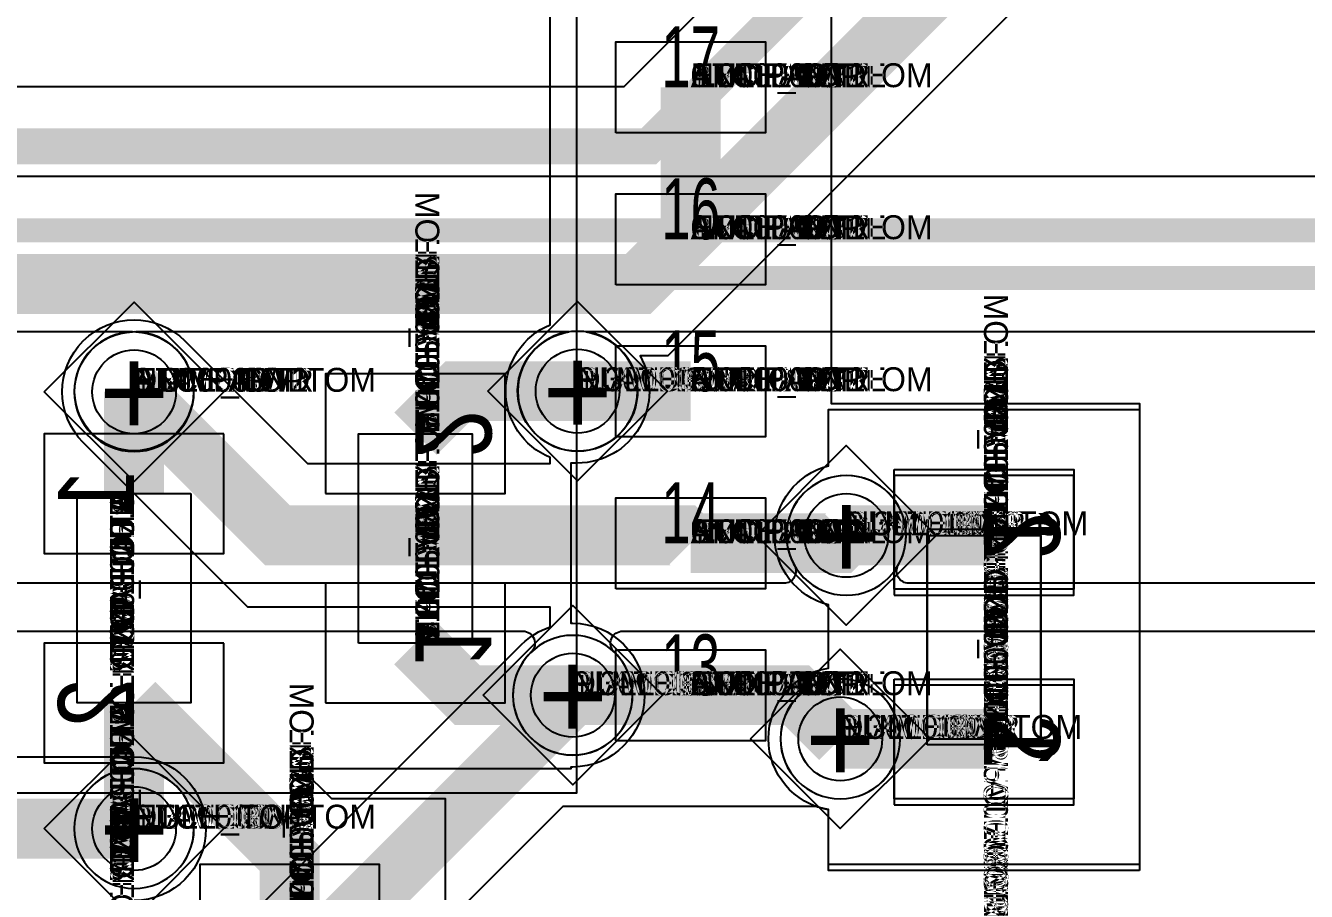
# Model space of a CAD drawing. Extents: x 0 to 323, y 0 to 320.
# Drawn here: x 49.41 to 60.11, y 237.68 to 244.91 of the extents above; entities that cross this region are included whole.
import ezdxf
from ezdxf.enums import TextEntityAlignment as Align

# ---------------------------------------------------------------- set-up
doc = ezdxf.new("R2010")
doc.units = 0
doc.header["$MEASUREMENT"] = 0
doc.layers.get('0').update_dxf_attribs({"linetype": 'CONTINUOUS'})
for name, color, linetype in [('CDN_FIGURES', 7, 'CONTINUOUS'), ('ETCH_BOTTOM', 7, 'CONTINUOUS'), ('ETCH_GND', 3, 'CONTINUOUS'), ('ETCH_INT1', 4, 'CONTINUOUS'), ('ETCH_INT2', 5, 'CONTINUOUS'), ('ETCH_PWR', 6, 'CONTINUOUS'), ('ETCH_TOP', 2, 'CONTINUOUS'), ('MANUFACTURING_NCLEGEND-1-6', 8, 'CONTINUOUS'), ('PACKAGE_GEOMETRY_ASSEMBLY_TOP', 11, 'CONTINUOUS'), ('PACKAGE_GEOMETRY_PIN_NUMBER', 9, 'CONTINUOUS')]:
    doc.layers.add(name, color=color, linetype=linetype)

# ---------------------------------------------------------------- blocks, each defined once
blk = doc.blocks.new('PAD_INFO')
for tag in ['SHAPE_TYPE', 'PAD_HEIGHT', 'PAD_LAYER', 'PAD_TYPE', 'PAD_WIDTH']:
    blk.add_attdef(tag, (0, 0), '', height=0.2)
at = {"flags": 2}
blk.add_attdef('CDN_TYPE', (0, 0), '', height=0.2, dxfattribs=at)
blk = doc.blocks.new('DRILL_INFO')
at = {"flags": 2}
blk.add_attdef('CDN_TYPE', (0, 0), '', height=0.2, dxfattribs=at)
for tag in ['FSHAPE', 'FCHAR', 'DRILL_HEIGHT', 'DIAMETER', 'PLATED', 'DRILL_WIDTH']:
    blk.add_attdef(tag, (0, 0), '', height=0.2)
blk = doc.blocks.new('VIA0700X0300')
at = {"layer": 'ETCH_BOTTOM'}
blk.add_circle((0, 0), 0.35, dxfattribs=at)
at = {"layer": 'ETCH_GND'}
blk.add_circle((0, 0), 0.35, dxfattribs=at)
at = {"layer": 'ETCH_INT1'}
blk.add_circle((0, 0), 0.35, dxfattribs=at)
at = {"layer": 'ETCH_INT2'}
blk.add_circle((0, 0), 0.35, dxfattribs=at)
at = {"layer": 'ETCH_PWR'}
blk.add_circle((0, 0), 0.35, dxfattribs=at)
at = {"layer": 'ETCH_TOP'}
blk.add_circle((0, 0), 0.35, dxfattribs=at)
ref = blk.add_blockref('PAD_INFO', (0, 0))
ref.add_attrib('PAD_LAYER', 'ETCH_TOP', (0, 0), dxfattribs={"height": 0.2})
ref.add_attrib('SHAPE_TYPE', 'NULL', (0, 0), dxfattribs={"height": 0.2})
ref.add_attrib('PAD_TYPE', 'ANTIPAD', (0, 0), dxfattribs={"height": 0.2})
ref.add_attrib('PAD_WIDTH', '0.000000', (0, 0), dxfattribs={"height": 0.2})
ref.add_attrib('PAD_HEIGHT', '0.000000', (0, 0), dxfattribs={"height": 0.2})
ref = blk.add_blockref('PAD_INFO', (0, 0))
ref.add_attrib('PAD_LAYER', 'ETCH_GND', (0, 0), dxfattribs={"height": 0.2})
ref.add_attrib('SHAPE_TYPE', 'NULL', (0, 0), dxfattribs={"height": 0.2})
ref.add_attrib('PAD_TYPE', 'ANTIPAD', (0, 0), dxfattribs={"height": 0.2})
ref.add_attrib('PAD_WIDTH', '0.000000', (0, 0), dxfattribs={"height": 0.2})
ref.add_attrib('PAD_HEIGHT', '0.000000', (0, 0), dxfattribs={"height": 0.2})
ref = blk.add_blockref('PAD_INFO', (0, 0))
ref.add_attrib('PAD_LAYER', 'ETCH_INT1', (0, 0), dxfattribs={"height": 0.2})
ref.add_attrib('SHAPE_TYPE', 'NULL', (0, 0), dxfattribs={"height": 0.2})
ref.add_attrib('PAD_TYPE', 'ANTIPAD', (0, 0), dxfattribs={"height": 0.2})
ref.add_attrib('PAD_WIDTH', '0.000000', (0, 0), dxfattribs={"height": 0.2})
ref.add_attrib('PAD_HEIGHT', '0.000000', (0, 0), dxfattribs={"height": 0.2})
ref = blk.add_blockref('PAD_INFO', (0, 0))
ref.add_attrib('PAD_LAYER', 'ETCH_INT2', (0, 0), dxfattribs={"height": 0.2})
ref.add_attrib('SHAPE_TYPE', 'NULL', (0, 0), dxfattribs={"height": 0.2})
ref.add_attrib('PAD_TYPE', 'ANTIPAD', (0, 0), dxfattribs={"height": 0.2})
ref.add_attrib('PAD_WIDTH', '0.000000', (0, 0), dxfattribs={"height": 0.2})
ref.add_attrib('PAD_HEIGHT', '0.000000', (0, 0), dxfattribs={"height": 0.2})
ref = blk.add_blockref('PAD_INFO', (0, 0))
ref.add_attrib('PAD_LAYER', 'ETCH_PWR', (0, 0), dxfattribs={"height": 0.2})
ref.add_attrib('SHAPE_TYPE', 'NULL', (0, 0), dxfattribs={"height": 0.2})
ref.add_attrib('PAD_TYPE', 'ANTIPAD', (0, 0), dxfattribs={"height": 0.2})
ref.add_attrib('PAD_WIDTH', '0.000000', (0, 0), dxfattribs={"height": 0.2})
ref.add_attrib('PAD_HEIGHT', '0.000000', (0, 0), dxfattribs={"height": 0.2})
ref = blk.add_blockref('PAD_INFO', (0, 0))
ref.add_attrib('PAD_LAYER', 'ETCH_BOTTOM', (0, 0), dxfattribs={"height": 0.2})
ref.add_attrib('SHAPE_TYPE', 'NULL', (0, 0), dxfattribs={"height": 0.2})
ref.add_attrib('PAD_TYPE', 'ANTIPAD', (0, 0), dxfattribs={"height": 0.2})
ref.add_attrib('PAD_WIDTH', '0.000000', (0, 0), dxfattribs={"height": 0.2})
ref.add_attrib('PAD_HEIGHT', '0.000000', (0, 0), dxfattribs={"height": 0.2})
ref = blk.add_blockref('PAD_INFO', (0, 0))
ref.add_attrib('PAD_LAYER', 'ETCH_TOP', (0, 0), dxfattribs={"height": 0.2})
ref.add_attrib('SHAPE_TYPE', 'NULL', (0, 0), dxfattribs={"height": 0.2})
ref.add_attrib('PAD_TYPE', 'THERMAL', (0, 0), dxfattribs={"height": 0.2})
ref.add_attrib('PAD_WIDTH', '0.000000', (0, 0), dxfattribs={"height": 0.2})
ref.add_attrib('PAD_HEIGHT', '0.000000', (0, 0), dxfattribs={"height": 0.2})
ref = blk.add_blockref('PAD_INFO', (0, 0))
ref.add_attrib('PAD_LAYER', 'ETCH_GND', (0, 0), dxfattribs={"height": 0.2})
ref.add_attrib('SHAPE_TYPE', 'NULL', (0, 0), dxfattribs={"height": 0.2})
ref.add_attrib('PAD_TYPE', 'THERMAL', (0, 0), dxfattribs={"height": 0.2})
ref.add_attrib('PAD_WIDTH', '0.000000', (0, 0), dxfattribs={"height": 0.2})
ref.add_attrib('PAD_HEIGHT', '0.000000', (0, 0), dxfattribs={"height": 0.2})
ref = blk.add_blockref('PAD_INFO', (0, 0))
ref.add_attrib('PAD_LAYER', 'ETCH_INT1', (0, 0), dxfattribs={"height": 0.2})
ref.add_attrib('SHAPE_TYPE', 'NULL', (0, 0), dxfattribs={"height": 0.2})
ref.add_attrib('PAD_TYPE', 'THERMAL', (0, 0), dxfattribs={"height": 0.2})
ref.add_attrib('PAD_WIDTH', '0.000000', (0, 0), dxfattribs={"height": 0.2})
ref.add_attrib('PAD_HEIGHT', '0.000000', (0, 0), dxfattribs={"height": 0.2})
ref = blk.add_blockref('PAD_INFO', (0, 0))
ref.add_attrib('PAD_LAYER', 'ETCH_INT2', (0, 0), dxfattribs={"height": 0.2})
ref.add_attrib('SHAPE_TYPE', 'NULL', (0, 0), dxfattribs={"height": 0.2})
ref.add_attrib('PAD_TYPE', 'THERMAL', (0, 0), dxfattribs={"height": 0.2})
ref.add_attrib('PAD_WIDTH', '0.000000', (0, 0), dxfattribs={"height": 0.2})
ref.add_attrib('PAD_HEIGHT', '0.000000', (0, 0), dxfattribs={"height": 0.2})
ref = blk.add_blockref('PAD_INFO', (0, 0))
ref.add_attrib('PAD_LAYER', 'ETCH_PWR', (0, 0), dxfattribs={"height": 0.2})
ref.add_attrib('SHAPE_TYPE', 'NULL', (0, 0), dxfattribs={"height": 0.2})
ref.add_attrib('PAD_TYPE', 'THERMAL', (0, 0), dxfattribs={"height": 0.2})
ref.add_attrib('PAD_WIDTH', '0.000000', (0, 0), dxfattribs={"height": 0.2})
ref.add_attrib('PAD_HEIGHT', '0.000000', (0, 0), dxfattribs={"height": 0.2})
ref = blk.add_blockref('PAD_INFO', (0, 0))
ref.add_attrib('PAD_LAYER', 'ETCH_BOTTOM', (0, 0), dxfattribs={"height": 0.2})
ref.add_attrib('SHAPE_TYPE', 'NULL', (0, 0), dxfattribs={"height": 0.2})
ref.add_attrib('PAD_TYPE', 'THERMAL', (0, 0), dxfattribs={"height": 0.2})
ref.add_attrib('PAD_WIDTH', '0.000000', (0, 0), dxfattribs={"height": 0.2})
ref.add_attrib('PAD_HEIGHT', '0.000000', (0, 0), dxfattribs={"height": 0.2})
ref = blk.add_blockref('PAD_INFO', (0, 0))
ref.add_attrib('PAD_LAYER', 'ETCH_TOP', (0, 0), dxfattribs={"height": 0.2})
ref.add_attrib('SHAPE_TYPE', 'CIRCLE', (0, 0), dxfattribs={"height": 0.2})
ref.add_attrib('PAD_TYPE', 'REGULAR', (0, 0), dxfattribs={"height": 0.2})
ref.add_attrib('PAD_WIDTH', '0.700000', (0, 0), dxfattribs={"height": 0.2})
ref.add_attrib('PAD_HEIGHT', '0.700000', (0, 0), dxfattribs={"height": 0.2})
ref = blk.add_blockref('PAD_INFO', (0, 0))
ref.add_attrib('PAD_LAYER', 'ETCH_GND', (0, 0), dxfattribs={"height": 0.2})
ref.add_attrib('SHAPE_TYPE', 'CIRCLE', (0, 0), dxfattribs={"height": 0.2})
ref.add_attrib('PAD_TYPE', 'REGULAR', (0, 0), dxfattribs={"height": 0.2})
ref.add_attrib('PAD_WIDTH', '0.700000', (0, 0), dxfattribs={"height": 0.2})
ref.add_attrib('PAD_HEIGHT', '0.700000', (0, 0), dxfattribs={"height": 0.2})
ref = blk.add_blockref('PAD_INFO', (0, 0))
ref.add_attrib('PAD_LAYER', 'ETCH_INT1', (0, 0), dxfattribs={"height": 0.2})
ref.add_attrib('SHAPE_TYPE', 'CIRCLE', (0, 0), dxfattribs={"height": 0.2})
ref.add_attrib('PAD_TYPE', 'REGULAR', (0, 0), dxfattribs={"height": 0.2})
ref.add_attrib('PAD_WIDTH', '0.700000', (0, 0), dxfattribs={"height": 0.2})
ref.add_attrib('PAD_HEIGHT', '0.700000', (0, 0), dxfattribs={"height": 0.2})
ref = blk.add_blockref('PAD_INFO', (0, 0))
ref.add_attrib('PAD_LAYER', 'ETCH_INT2', (0, 0), dxfattribs={"height": 0.2})
ref.add_attrib('SHAPE_TYPE', 'CIRCLE', (0, 0), dxfattribs={"height": 0.2})
ref.add_attrib('PAD_TYPE', 'REGULAR', (0, 0), dxfattribs={"height": 0.2})
ref.add_attrib('PAD_WIDTH', '0.700000', (0, 0), dxfattribs={"height": 0.2})
ref.add_attrib('PAD_HEIGHT', '0.700000', (0, 0), dxfattribs={"height": 0.2})
ref = blk.add_blockref('PAD_INFO', (0, 0))
ref.add_attrib('PAD_LAYER', 'ETCH_PWR', (0, 0), dxfattribs={"height": 0.2})
ref.add_attrib('SHAPE_TYPE', 'CIRCLE', (0, 0), dxfattribs={"height": 0.2})
ref.add_attrib('PAD_TYPE', 'REGULAR', (0, 0), dxfattribs={"height": 0.2})
ref.add_attrib('PAD_WIDTH', '0.700000', (0, 0), dxfattribs={"height": 0.2})
ref.add_attrib('PAD_HEIGHT', '0.700000', (0, 0), dxfattribs={"height": 0.2})
ref = blk.add_blockref('PAD_INFO', (0, 0))
ref.add_attrib('PAD_LAYER', 'ETCH_BOTTOM', (0, 0), dxfattribs={"height": 0.2})
ref.add_attrib('SHAPE_TYPE', 'CIRCLE', (0, 0), dxfattribs={"height": 0.2})
ref.add_attrib('PAD_TYPE', 'REGULAR', (0, 0), dxfattribs={"height": 0.2})
ref.add_attrib('PAD_WIDTH', '0.700000', (0, 0), dxfattribs={"height": 0.2})
ref.add_attrib('PAD_HEIGHT', '0.700000', (0, 0), dxfattribs={"height": 0.2})
ref = blk.add_blockref('DRILL_INFO', (0, 0))
ref.add_attrib('DIAMETER', '0.300000', (0, 0), dxfattribs={"height": 0.2})
ref.add_attrib('PLATED', 'PLATED', (0, 0), dxfattribs={"height": 0.2})
ref.add_attrib('FSHAPE', 'DIAMOND', (0, 0), dxfattribs={"height": 0.2})
ref.add_attrib('FCHAR', '+', (0, 0), dxfattribs={"height": 0.2})
ref.add_attrib('DRILL_WIDTH', '1.500000', (0, 0), dxfattribs={"height": 0.2})
ref.add_attrib('DRILL_HEIGHT', '1.500000', (0, 0), dxfattribs={"height": 0.2})
for tag in ['CDN_TYPE', 'PIN']:
    blk.add_attdef(tag, (0, 0), '', height=0.2)
at = {"flags": 2}
for tag in ['PSTKNAME', 'BBV']:
    blk.add_attdef(tag, (0, 0), '', height=0.2, dxfattribs=at)
blk = doc.blocks.new('FIGURE_DIAMOND')
at = {"layer": 'CDN_FIGURES'}
blk.add_lwpolyline([(-0.5, 0), (0, 0.5), (0.5, 0), (0, -0.5)], close=True, dxfattribs=at)
blk = doc.blocks.new('RC1000X1500TS')
at = {"layer": 'ETCH_TOP'}
blk.add_lwpolyline([(-0.5, -0.75), (-0.5, 0.75), (0.5, 0.75), (0.5, -0.75)], close=True, dxfattribs=at)
ref = blk.add_blockref('PAD_INFO', (0, 0))
ref.add_attrib('PAD_LAYER', 'ETCH_TOP', (0, 0), dxfattribs={"height": 0.2})
ref.add_attrib('SHAPE_TYPE', 'NULL', (0, 0), dxfattribs={"height": 0.2})
ref.add_attrib('PAD_TYPE', 'ANTIPAD', (0, 0), dxfattribs={"height": 0.2})
ref.add_attrib('PAD_WIDTH', '0.000000', (0, 0), dxfattribs={"height": 0.2})
ref.add_attrib('PAD_HEIGHT', '0.000000', (0, 0), dxfattribs={"height": 0.2})
ref = blk.add_blockref('PAD_INFO', (0, 0))
ref.add_attrib('PAD_LAYER', 'ETCH_GND', (0, 0), dxfattribs={"height": 0.2})
ref.add_attrib('SHAPE_TYPE', 'NULL', (0, 0), dxfattribs={"height": 0.2})
ref.add_attrib('PAD_TYPE', 'ANTIPAD', (0, 0), dxfattribs={"height": 0.2})
ref.add_attrib('PAD_WIDTH', '0.000000', (0, 0), dxfattribs={"height": 0.2})
ref.add_attrib('PAD_HEIGHT', '0.000000', (0, 0), dxfattribs={"height": 0.2})
ref = blk.add_blockref('PAD_INFO', (0, 0))
ref.add_attrib('PAD_LAYER', 'ETCH_INT1', (0, 0), dxfattribs={"height": 0.2})
ref.add_attrib('SHAPE_TYPE', 'NULL', (0, 0), dxfattribs={"height": 0.2})
ref.add_attrib('PAD_TYPE', 'ANTIPAD', (0, 0), dxfattribs={"height": 0.2})
ref.add_attrib('PAD_WIDTH', '0.000000', (0, 0), dxfattribs={"height": 0.2})
ref.add_attrib('PAD_HEIGHT', '0.000000', (0, 0), dxfattribs={"height": 0.2})
ref = blk.add_blockref('PAD_INFO', (0, 0))
ref.add_attrib('PAD_LAYER', 'ETCH_INT2', (0, 0), dxfattribs={"height": 0.2})
ref.add_attrib('SHAPE_TYPE', 'NULL', (0, 0), dxfattribs={"height": 0.2})
ref.add_attrib('PAD_TYPE', 'ANTIPAD', (0, 0), dxfattribs={"height": 0.2})
ref.add_attrib('PAD_WIDTH', '0.000000', (0, 0), dxfattribs={"height": 0.2})
ref.add_attrib('PAD_HEIGHT', '0.000000', (0, 0), dxfattribs={"height": 0.2})
ref = blk.add_blockref('PAD_INFO', (0, 0))
ref.add_attrib('PAD_LAYER', 'ETCH_PWR', (0, 0), dxfattribs={"height": 0.2})
ref.add_attrib('SHAPE_TYPE', 'NULL', (0, 0), dxfattribs={"height": 0.2})
ref.add_attrib('PAD_TYPE', 'ANTIPAD', (0, 0), dxfattribs={"height": 0.2})
ref.add_attrib('PAD_WIDTH', '0.000000', (0, 0), dxfattribs={"height": 0.2})
ref.add_attrib('PAD_HEIGHT', '0.000000', (0, 0), dxfattribs={"height": 0.2})
ref = blk.add_blockref('PAD_INFO', (0, 0))
ref.add_attrib('PAD_LAYER', 'ETCH_BOTTOM', (0, 0), dxfattribs={"height": 0.2})
ref.add_attrib('SHAPE_TYPE', 'NULL', (0, 0), dxfattribs={"height": 0.2})
ref.add_attrib('PAD_TYPE', 'ANTIPAD', (0, 0), dxfattribs={"height": 0.2})
ref.add_attrib('PAD_WIDTH', '0.000000', (0, 0), dxfattribs={"height": 0.2})
ref.add_attrib('PAD_HEIGHT', '0.000000', (0, 0), dxfattribs={"height": 0.2})
ref = blk.add_blockref('PAD_INFO', (0, 0))
ref.add_attrib('PAD_LAYER', 'ETCH_TOP', (0, 0), dxfattribs={"height": 0.2})
ref.add_attrib('SHAPE_TYPE', 'NULL', (0, 0), dxfattribs={"height": 0.2})
ref.add_attrib('PAD_TYPE', 'THERMAL', (0, 0), dxfattribs={"height": 0.2})
ref.add_attrib('PAD_WIDTH', '0.000000', (0, 0), dxfattribs={"height": 0.2})
ref.add_attrib('PAD_HEIGHT', '0.000000', (0, 0), dxfattribs={"height": 0.2})
ref = blk.add_blockref('PAD_INFO', (0, 0))
ref.add_attrib('PAD_LAYER', 'ETCH_GND', (0, 0), dxfattribs={"height": 0.2})
ref.add_attrib('SHAPE_TYPE', 'NULL', (0, 0), dxfattribs={"height": 0.2})
ref.add_attrib('PAD_TYPE', 'THERMAL', (0, 0), dxfattribs={"height": 0.2})
ref.add_attrib('PAD_WIDTH', '0.000000', (0, 0), dxfattribs={"height": 0.2})
ref.add_attrib('PAD_HEIGHT', '0.000000', (0, 0), dxfattribs={"height": 0.2})
ref = blk.add_blockref('PAD_INFO', (0, 0))
ref.add_attrib('PAD_LAYER', 'ETCH_INT1', (0, 0), dxfattribs={"height": 0.2})
ref.add_attrib('SHAPE_TYPE', 'NULL', (0, 0), dxfattribs={"height": 0.2})
ref.add_attrib('PAD_TYPE', 'THERMAL', (0, 0), dxfattribs={"height": 0.2})
ref.add_attrib('PAD_WIDTH', '0.000000', (0, 0), dxfattribs={"height": 0.2})
ref.add_attrib('PAD_HEIGHT', '0.000000', (0, 0), dxfattribs={"height": 0.2})
ref = blk.add_blockref('PAD_INFO', (0, 0))
ref.add_attrib('PAD_LAYER', 'ETCH_INT2', (0, 0), dxfattribs={"height": 0.2})
ref.add_attrib('SHAPE_TYPE', 'NULL', (0, 0), dxfattribs={"height": 0.2})
ref.add_attrib('PAD_TYPE', 'THERMAL', (0, 0), dxfattribs={"height": 0.2})
ref.add_attrib('PAD_WIDTH', '0.000000', (0, 0), dxfattribs={"height": 0.2})
ref.add_attrib('PAD_HEIGHT', '0.000000', (0, 0), dxfattribs={"height": 0.2})
ref = blk.add_blockref('PAD_INFO', (0, 0))
ref.add_attrib('PAD_LAYER', 'ETCH_PWR', (0, 0), dxfattribs={"height": 0.2})
ref.add_attrib('SHAPE_TYPE', 'NULL', (0, 0), dxfattribs={"height": 0.2})
ref.add_attrib('PAD_TYPE', 'THERMAL', (0, 0), dxfattribs={"height": 0.2})
ref.add_attrib('PAD_WIDTH', '0.000000', (0, 0), dxfattribs={"height": 0.2})
ref.add_attrib('PAD_HEIGHT', '0.000000', (0, 0), dxfattribs={"height": 0.2})
ref = blk.add_blockref('PAD_INFO', (0, 0))
ref.add_attrib('PAD_LAYER', 'ETCH_BOTTOM', (0, 0), dxfattribs={"height": 0.2})
ref.add_attrib('SHAPE_TYPE', 'NULL', (0, 0), dxfattribs={"height": 0.2})
ref.add_attrib('PAD_TYPE', 'THERMAL', (0, 0), dxfattribs={"height": 0.2})
ref.add_attrib('PAD_WIDTH', '0.000000', (0, 0), dxfattribs={"height": 0.2})
ref.add_attrib('PAD_HEIGHT', '0.000000', (0, 0), dxfattribs={"height": 0.2})
ref = blk.add_blockref('PAD_INFO', (0, 0))
ref.add_attrib('PAD_LAYER', 'ETCH_GND', (0, 0), dxfattribs={"height": 0.2})
ref.add_attrib('SHAPE_TYPE', 'NULL', (0, 0), dxfattribs={"height": 0.2})
ref.add_attrib('PAD_TYPE', 'REGULAR', (0, 0), dxfattribs={"height": 0.2})
ref.add_attrib('PAD_WIDTH', '0.000000', (0, 0), dxfattribs={"height": 0.2})
ref.add_attrib('PAD_HEIGHT', '0.000000', (0, 0), dxfattribs={"height": 0.2})
ref = blk.add_blockref('PAD_INFO', (0, 0))
ref.add_attrib('PAD_LAYER', 'ETCH_INT1', (0, 0), dxfattribs={"height": 0.2})
ref.add_attrib('SHAPE_TYPE', 'NULL', (0, 0), dxfattribs={"height": 0.2})
ref.add_attrib('PAD_TYPE', 'REGULAR', (0, 0), dxfattribs={"height": 0.2})
ref.add_attrib('PAD_WIDTH', '0.000000', (0, 0), dxfattribs={"height": 0.2})
ref.add_attrib('PAD_HEIGHT', '0.000000', (0, 0), dxfattribs={"height": 0.2})
ref = blk.add_blockref('PAD_INFO', (0, 0))
ref.add_attrib('PAD_LAYER', 'ETCH_INT2', (0, 0), dxfattribs={"height": 0.2})
ref.add_attrib('SHAPE_TYPE', 'NULL', (0, 0), dxfattribs={"height": 0.2})
ref.add_attrib('PAD_TYPE', 'REGULAR', (0, 0), dxfattribs={"height": 0.2})
ref.add_attrib('PAD_WIDTH', '0.000000', (0, 0), dxfattribs={"height": 0.2})
ref.add_attrib('PAD_HEIGHT', '0.000000', (0, 0), dxfattribs={"height": 0.2})
ref = blk.add_blockref('PAD_INFO', (0, 0))
ref.add_attrib('PAD_LAYER', 'ETCH_PWR', (0, 0), dxfattribs={"height": 0.2})
ref.add_attrib('SHAPE_TYPE', 'NULL', (0, 0), dxfattribs={"height": 0.2})
ref.add_attrib('PAD_TYPE', 'REGULAR', (0, 0), dxfattribs={"height": 0.2})
ref.add_attrib('PAD_WIDTH', '0.000000', (0, 0), dxfattribs={"height": 0.2})
ref.add_attrib('PAD_HEIGHT', '0.000000', (0, 0), dxfattribs={"height": 0.2})
ref = blk.add_blockref('PAD_INFO', (0, 0))
ref.add_attrib('PAD_LAYER', 'ETCH_BOTTOM', (0, 0), dxfattribs={"height": 0.2})
ref.add_attrib('SHAPE_TYPE', 'NULL', (0, 0), dxfattribs={"height": 0.2})
ref.add_attrib('PAD_TYPE', 'REGULAR', (0, 0), dxfattribs={"height": 0.2})
ref.add_attrib('PAD_WIDTH', '0.000000', (0, 0), dxfattribs={"height": 0.2})
ref.add_attrib('PAD_HEIGHT', '0.000000', (0, 0), dxfattribs={"height": 0.2})
ref = blk.add_blockref('DRILL_INFO', (0, 0))
ref.add_attrib('DIAMETER', '0.000000', (0, 0), dxfattribs={"height": 0.2})
ref.add_attrib('PLATED', 'PLATED', (0, 0), dxfattribs={"height": 0.2})
ref.add_attrib('FSHAPE', 'NULL', (0, 0), dxfattribs={"height": 0.2})
ref.add_attrib('DRILL_WIDTH', '0.000000', (0, 0), dxfattribs={"height": 0.2})
ref.add_attrib('DRILL_HEIGHT', '0.000000', (0, 0), dxfattribs={"height": 0.2})
ref = blk.add_blockref('PAD_INFO', (0, 0))
ref.add_attrib('PAD_LAYER', 'ETCH_TOP', (0, 0), dxfattribs={"height": 0.2})
ref.add_attrib('SHAPE_TYPE', 'RECTANGLE', (0, 0), dxfattribs={"height": 0.2})
ref.add_attrib('PAD_TYPE', 'REGULAR', (0, 0), dxfattribs={"height": 0.2})
ref.add_attrib('PAD_WIDTH', '1.000000', (0, 0), dxfattribs={"height": 0.2})
ref.add_attrib('PAD_HEIGHT', '1.500000', (0, 0), dxfattribs={"height": 0.2})
for tag in ['CDN_TYPE', 'PIN']:
    blk.add_attdef(tag, (0, 0), '', height=0.2)
at = {"flags": 2}
for tag in ['PSTKNAME', 'BBV']:
    blk.add_attdef(tag, (0, 0), '', height=0.2, dxfattribs=at)
blk = doc.blocks.new('F56')
at = {"layer": 'PACKAGE_GEOMETRY_ASSEMBLY_TOP'}
blk.add_lwpolyline([(0, -0.475), (1.75, -0.475), (1.75, 0.475), (0, 0.475)], close=True, dxfattribs=at)
at = {"layer": 'ETCH_TOP'}
ref = blk.add_blockref('RC1000X1500TS', (0, 0), dxfattribs=at)
ref.add_attrib('CDN_TYPE', 'PIN', (0, 0), dxfattribs={"height": 0.2})
ref.add_attrib('PIN', '1', (0, 0), dxfattribs={"height": 0.2})
ref = blk.add_blockref('RC1000X1500TS', (1.75, 0), dxfattribs=at)
ref.add_attrib('CDN_TYPE', 'PIN', (0, 0), dxfattribs={"height": 0.2})
ref.add_attrib('PIN', '2', (0, 0), dxfattribs={"height": 0.2})
at = {"flags": 2}
for tag in ['SYMBOL_TYPE', 'CDN_TYPE', 'REFDES']:
    blk.add_attdef(tag, (0, 0), '', height=0.2, dxfattribs=at)
blk = doc.blocks.new('RC1250X0760TS')
at = {"layer": 'ETCH_TOP'}
blk.add_lwpolyline([(-0.625, -0.38), (-0.625, 0.38), (0.625, 0.38), (0.625, -0.38)], close=True, dxfattribs=at)
ref = blk.add_blockref('PAD_INFO', (0, 0))
ref.add_attrib('PAD_LAYER', 'ETCH_TOP', (0, 0), dxfattribs={"height": 0.2})
ref.add_attrib('SHAPE_TYPE', 'NULL', (0, 0), dxfattribs={"height": 0.2})
ref.add_attrib('PAD_TYPE', 'ANTIPAD', (0, 0), dxfattribs={"height": 0.2})
ref.add_attrib('PAD_WIDTH', '0.000000', (0, 0), dxfattribs={"height": 0.2})
ref.add_attrib('PAD_HEIGHT', '0.000000', (0, 0), dxfattribs={"height": 0.2})
ref = blk.add_blockref('PAD_INFO', (0, 0))
ref.add_attrib('PAD_LAYER', 'ETCH_GND', (0, 0), dxfattribs={"height": 0.2})
ref.add_attrib('SHAPE_TYPE', 'NULL', (0, 0), dxfattribs={"height": 0.2})
ref.add_attrib('PAD_TYPE', 'ANTIPAD', (0, 0), dxfattribs={"height": 0.2})
ref.add_attrib('PAD_WIDTH', '0.000000', (0, 0), dxfattribs={"height": 0.2})
ref.add_attrib('PAD_HEIGHT', '0.000000', (0, 0), dxfattribs={"height": 0.2})
ref = blk.add_blockref('PAD_INFO', (0, 0))
ref.add_attrib('PAD_LAYER', 'ETCH_INT1', (0, 0), dxfattribs={"height": 0.2})
ref.add_attrib('SHAPE_TYPE', 'NULL', (0, 0), dxfattribs={"height": 0.2})
ref.add_attrib('PAD_TYPE', 'ANTIPAD', (0, 0), dxfattribs={"height": 0.2})
ref.add_attrib('PAD_WIDTH', '0.000000', (0, 0), dxfattribs={"height": 0.2})
ref.add_attrib('PAD_HEIGHT', '0.000000', (0, 0), dxfattribs={"height": 0.2})
ref = blk.add_blockref('PAD_INFO', (0, 0))
ref.add_attrib('PAD_LAYER', 'ETCH_INT2', (0, 0), dxfattribs={"height": 0.2})
ref.add_attrib('SHAPE_TYPE', 'NULL', (0, 0), dxfattribs={"height": 0.2})
ref.add_attrib('PAD_TYPE', 'ANTIPAD', (0, 0), dxfattribs={"height": 0.2})
ref.add_attrib('PAD_WIDTH', '0.000000', (0, 0), dxfattribs={"height": 0.2})
ref.add_attrib('PAD_HEIGHT', '0.000000', (0, 0), dxfattribs={"height": 0.2})
ref = blk.add_blockref('PAD_INFO', (0, 0))
ref.add_attrib('PAD_LAYER', 'ETCH_PWR', (0, 0), dxfattribs={"height": 0.2})
ref.add_attrib('SHAPE_TYPE', 'NULL', (0, 0), dxfattribs={"height": 0.2})
ref.add_attrib('PAD_TYPE', 'ANTIPAD', (0, 0), dxfattribs={"height": 0.2})
ref.add_attrib('PAD_WIDTH', '0.000000', (0, 0), dxfattribs={"height": 0.2})
ref.add_attrib('PAD_HEIGHT', '0.000000', (0, 0), dxfattribs={"height": 0.2})
ref = blk.add_blockref('PAD_INFO', (0, 0))
ref.add_attrib('PAD_LAYER', 'ETCH_BOTTOM', (0, 0), dxfattribs={"height": 0.2})
ref.add_attrib('SHAPE_TYPE', 'NULL', (0, 0), dxfattribs={"height": 0.2})
ref.add_attrib('PAD_TYPE', 'ANTIPAD', (0, 0), dxfattribs={"height": 0.2})
ref.add_attrib('PAD_WIDTH', '0.000000', (0, 0), dxfattribs={"height": 0.2})
ref.add_attrib('PAD_HEIGHT', '0.000000', (0, 0), dxfattribs={"height": 0.2})
ref = blk.add_blockref('PAD_INFO', (0, 0))
ref.add_attrib('PAD_LAYER', 'ETCH_TOP', (0, 0), dxfattribs={"height": 0.2})
ref.add_attrib('SHAPE_TYPE', 'NULL', (0, 0), dxfattribs={"height": 0.2})
ref.add_attrib('PAD_TYPE', 'THERMAL', (0, 0), dxfattribs={"height": 0.2})
ref.add_attrib('PAD_WIDTH', '0.000000', (0, 0), dxfattribs={"height": 0.2})
ref.add_attrib('PAD_HEIGHT', '0.000000', (0, 0), dxfattribs={"height": 0.2})
ref = blk.add_blockref('PAD_INFO', (0, 0))
ref.add_attrib('PAD_LAYER', 'ETCH_GND', (0, 0), dxfattribs={"height": 0.2})
ref.add_attrib('SHAPE_TYPE', 'NULL', (0, 0), dxfattribs={"height": 0.2})
ref.add_attrib('PAD_TYPE', 'THERMAL', (0, 0), dxfattribs={"height": 0.2})
ref.add_attrib('PAD_WIDTH', '0.000000', (0, 0), dxfattribs={"height": 0.2})
ref.add_attrib('PAD_HEIGHT', '0.000000', (0, 0), dxfattribs={"height": 0.2})
ref = blk.add_blockref('PAD_INFO', (0, 0))
ref.add_attrib('PAD_LAYER', 'ETCH_INT1', (0, 0), dxfattribs={"height": 0.2})
ref.add_attrib('SHAPE_TYPE', 'NULL', (0, 0), dxfattribs={"height": 0.2})
ref.add_attrib('PAD_TYPE', 'THERMAL', (0, 0), dxfattribs={"height": 0.2})
ref.add_attrib('PAD_WIDTH', '0.000000', (0, 0), dxfattribs={"height": 0.2})
ref.add_attrib('PAD_HEIGHT', '0.000000', (0, 0), dxfattribs={"height": 0.2})
ref = blk.add_blockref('PAD_INFO', (0, 0))
ref.add_attrib('PAD_LAYER', 'ETCH_INT2', (0, 0), dxfattribs={"height": 0.2})
ref.add_attrib('SHAPE_TYPE', 'NULL', (0, 0), dxfattribs={"height": 0.2})
ref.add_attrib('PAD_TYPE', 'THERMAL', (0, 0), dxfattribs={"height": 0.2})
ref.add_attrib('PAD_WIDTH', '0.000000', (0, 0), dxfattribs={"height": 0.2})
ref.add_attrib('PAD_HEIGHT', '0.000000', (0, 0), dxfattribs={"height": 0.2})
ref = blk.add_blockref('PAD_INFO', (0, 0))
ref.add_attrib('PAD_LAYER', 'ETCH_PWR', (0, 0), dxfattribs={"height": 0.2})
ref.add_attrib('SHAPE_TYPE', 'NULL', (0, 0), dxfattribs={"height": 0.2})
ref.add_attrib('PAD_TYPE', 'THERMAL', (0, 0), dxfattribs={"height": 0.2})
ref.add_attrib('PAD_WIDTH', '0.000000', (0, 0), dxfattribs={"height": 0.2})
ref.add_attrib('PAD_HEIGHT', '0.000000', (0, 0), dxfattribs={"height": 0.2})
ref = blk.add_blockref('PAD_INFO', (0, 0))
ref.add_attrib('PAD_LAYER', 'ETCH_BOTTOM', (0, 0), dxfattribs={"height": 0.2})
ref.add_attrib('SHAPE_TYPE', 'NULL', (0, 0), dxfattribs={"height": 0.2})
ref.add_attrib('PAD_TYPE', 'THERMAL', (0, 0), dxfattribs={"height": 0.2})
ref.add_attrib('PAD_WIDTH', '0.000000', (0, 0), dxfattribs={"height": 0.2})
ref.add_attrib('PAD_HEIGHT', '0.000000', (0, 0), dxfattribs={"height": 0.2})
ref = blk.add_blockref('PAD_INFO', (0, 0))
ref.add_attrib('PAD_LAYER', 'ETCH_TOP', (0, 0), dxfattribs={"height": 0.2})
ref.add_attrib('SHAPE_TYPE', 'RECTANGLE', (0, 0), dxfattribs={"height": 0.2})
ref.add_attrib('PAD_TYPE', 'REGULAR', (0, 0), dxfattribs={"height": 0.2})
ref.add_attrib('PAD_WIDTH', '1.250000', (0, 0), dxfattribs={"height": 0.2})
ref.add_attrib('PAD_HEIGHT', '0.760000', (0, 0), dxfattribs={"height": 0.2})
ref = blk.add_blockref('PAD_INFO', (0, 0))
ref.add_attrib('PAD_LAYER', 'ETCH_GND', (0, 0), dxfattribs={"height": 0.2})
ref.add_attrib('SHAPE_TYPE', 'NULL', (0, 0), dxfattribs={"height": 0.2})
ref.add_attrib('PAD_TYPE', 'REGULAR', (0, 0), dxfattribs={"height": 0.2})
ref.add_attrib('PAD_WIDTH', '0.000000', (0, 0), dxfattribs={"height": 0.2})
ref.add_attrib('PAD_HEIGHT', '0.000000', (0, 0), dxfattribs={"height": 0.2})
ref = blk.add_blockref('PAD_INFO', (0, 0))
ref.add_attrib('PAD_LAYER', 'ETCH_INT1', (0, 0), dxfattribs={"height": 0.2})
ref.add_attrib('SHAPE_TYPE', 'NULL', (0, 0), dxfattribs={"height": 0.2})
ref.add_attrib('PAD_TYPE', 'REGULAR', (0, 0), dxfattribs={"height": 0.2})
ref.add_attrib('PAD_WIDTH', '0.000000', (0, 0), dxfattribs={"height": 0.2})
ref.add_attrib('PAD_HEIGHT', '0.000000', (0, 0), dxfattribs={"height": 0.2})
ref = blk.add_blockref('PAD_INFO', (0, 0))
ref.add_attrib('PAD_LAYER', 'ETCH_INT2', (0, 0), dxfattribs={"height": 0.2})
ref.add_attrib('SHAPE_TYPE', 'NULL', (0, 0), dxfattribs={"height": 0.2})
ref.add_attrib('PAD_TYPE', 'REGULAR', (0, 0), dxfattribs={"height": 0.2})
ref.add_attrib('PAD_WIDTH', '0.000000', (0, 0), dxfattribs={"height": 0.2})
ref.add_attrib('PAD_HEIGHT', '0.000000', (0, 0), dxfattribs={"height": 0.2})
ref = blk.add_blockref('PAD_INFO', (0, 0))
ref.add_attrib('PAD_LAYER', 'ETCH_PWR', (0, 0), dxfattribs={"height": 0.2})
ref.add_attrib('SHAPE_TYPE', 'NULL', (0, 0), dxfattribs={"height": 0.2})
ref.add_attrib('PAD_TYPE', 'REGULAR', (0, 0), dxfattribs={"height": 0.2})
ref.add_attrib('PAD_WIDTH', '0.000000', (0, 0), dxfattribs={"height": 0.2})
ref.add_attrib('PAD_HEIGHT', '0.000000', (0, 0), dxfattribs={"height": 0.2})
ref = blk.add_blockref('PAD_INFO', (0, 0))
ref.add_attrib('PAD_LAYER', 'ETCH_BOTTOM', (0, 0), dxfattribs={"height": 0.2})
ref.add_attrib('SHAPE_TYPE', 'NULL', (0, 0), dxfattribs={"height": 0.2})
ref.add_attrib('PAD_TYPE', 'REGULAR', (0, 0), dxfattribs={"height": 0.2})
ref.add_attrib('PAD_WIDTH', '0.000000', (0, 0), dxfattribs={"height": 0.2})
ref.add_attrib('PAD_HEIGHT', '0.000000', (0, 0), dxfattribs={"height": 0.2})
ref = blk.add_blockref('DRILL_INFO', (0, 0))
ref.add_attrib('DIAMETER', '0.000000', (0, 0), dxfattribs={"height": 0.2})
ref.add_attrib('PLATED', 'PLATED', (0, 0), dxfattribs={"height": 0.2})
ref.add_attrib('FSHAPE', 'NULL', (0, 0), dxfattribs={"height": 0.2})
ref.add_attrib('DRILL_WIDTH', '0.000000', (0, 0), dxfattribs={"height": 0.2})
ref.add_attrib('DRILL_HEIGHT', '0.000000', (0, 0), dxfattribs={"height": 0.2})
for tag in ['CDN_TYPE', 'PIN']:
    blk.add_attdef(tag, (0, 0), '', height=0.2)
at = {"flags": 2}
for tag in ['PSTKNAME', 'BBV']:
    blk.add_attdef(tag, (0, 0), '', height=0.2, dxfattribs=at)
blk = doc.blocks.new('SO-24W')
at = {"layer": 'PACKAGE_GEOMETRY_ASSEMBLY_TOP'}
blk.add_lwpolyline([(-3.8, -7.8), (3.8, -7.8), (3.8, 7.8), (-3.8, 7.8)], close=True, dxfattribs=at)
at = {"layer": 'ETCH_TOP'}
ref = blk.add_blockref('RC1250X0760TS', (-4.75, -6.985), dxfattribs=at)
ref.add_attrib('CDN_TYPE', 'PIN', (0, 0), dxfattribs={"height": 0.2})
ref.add_attrib('PIN', '12', (0, 0), dxfattribs={"height": 0.2})
ref = blk.add_blockref('RC1250X0760TS', (-4.75, -4.445), dxfattribs=at)
ref.add_attrib('CDN_TYPE', 'PIN', (0, 0), dxfattribs={"height": 0.2})
ref.add_attrib('PIN', '10', (0, 0), dxfattribs={"height": 0.2})
ref = blk.add_blockref('RC1250X0760TS', (-4.75, -3.175), dxfattribs=at)
ref.add_attrib('CDN_TYPE', 'PIN', (0, 0), dxfattribs={"height": 0.2})
ref.add_attrib('PIN', '9', (0, 0), dxfattribs={"height": 0.2})
ref = blk.add_blockref('RC1250X0760TS', (-4.75, -1.905), dxfattribs=at)
ref.add_attrib('CDN_TYPE', 'PIN', (0, 0), dxfattribs={"height": 0.2})
ref.add_attrib('PIN', '8', (0, 0), dxfattribs={"height": 0.2})
ref = blk.add_blockref('RC1250X0760TS', (-4.75, -5.715), dxfattribs=at)
ref.add_attrib('CDN_TYPE', 'PIN', (0, 0), dxfattribs={"height": 0.2})
ref.add_attrib('PIN', '11', (0, 0), dxfattribs={"height": 0.2})
ref = blk.add_blockref('RC1250X0760TS', (4.75, -3.175), dxfattribs=at)
ref.add_attrib('CDN_TYPE', 'PIN', (0, 0), dxfattribs={"height": 0.2})
ref.add_attrib('PIN', '16', (0, 0), dxfattribs={"height": 0.2})
ref = blk.add_blockref('RC1250X0760TS', (4.75, -6.985), dxfattribs=at)
ref.add_attrib('CDN_TYPE', 'PIN', (0, 0), dxfattribs={"height": 0.2})
ref.add_attrib('PIN', '13', (0, 0), dxfattribs={"height": 0.2})
ref = blk.add_blockref('RC1250X0760TS', (4.75, -1.905), dxfattribs=at)
ref.add_attrib('CDN_TYPE', 'PIN', (0, 0), dxfattribs={"height": 0.2})
ref.add_attrib('PIN', '17', (0, 0), dxfattribs={"height": 0.2})
ref = blk.add_blockref('RC1250X0760TS', (4.75, -4.445), dxfattribs=at)
ref.add_attrib('CDN_TYPE', 'PIN', (0, 0), dxfattribs={"height": 0.2})
ref.add_attrib('PIN', '15', (0, 0), dxfattribs={"height": 0.2})
ref = blk.add_blockref('RC1250X0760TS', (4.75, -5.715), dxfattribs=at)
ref.add_attrib('CDN_TYPE', 'PIN', (0, 0), dxfattribs={"height": 0.2})
ref.add_attrib('PIN', '14', (0, 0), dxfattribs={"height": 0.2})
at = {"flags": 2}
for tag in ['SYMBOL_TYPE', 'CDN_TYPE', 'REFDES']:
    blk.add_attdef(tag, (0, 0), '', height=0.2, dxfattribs=at)

msp = doc.modelspace()

# ---------------------------------------------------------------- linework, layer by layer
at = {"layer": 'ETCH_BOTTOM'}
for points, format in [([(36.378, 246.897), (40.371, 242.904), (45.804, 242.904), (47.105, 244.205), (46.463, 244.205), (46.463, 244.837), (46.053, 245.246, -0.659116), (46.463, 246.27), (46.463, 246.397, -0.855606), (46.463, 247.484), (46.463, 248.056), (47.273, 248.056, -0.612319), (48.253, 248.056), (49.063, 248.056), (49.063, 244.406), (54.406, 244.406), (55.862, 245.862, -0.391043), (56.528, 246.2), (56.528, 249.041), (56.463, 249.106), (56.463, 250.855), (56.013, 250.855), (56.013, 254.706)], "xyb"), ([(58.613, 254.206, -0.999833), (58.613, 253.005), (58.613, 252.503, -0.919724), (58.613, 251.307), (58.613, 250.855), (57.663, 250.855), (57.663, 249.604), (57.728, 249.539), (57.728, 245.111), (54.772, 242.155), (54.54, 242.155, -0.574072), (54.018, 241.26), (53.963, 241.26), (53.963, 239.921), (53.978, 239.921, -1), (53.978, 238.72), (53.963, 238.72), (53.963, 238.705), (51.711, 238.705), (51.961, 238.456), (52.913, 238.456), (52.913, 234.928)], "xyb"), ([(47.863, 240.855, 0.5, 0.5, 0), (47.863, 242.755, 0.5, 0.5, 0), (54.523, 242.755, 0.5, 0.5, 0), (57.128, 245.36, 0.5, 0.5, 0), (57.128, 249.29, 0.5, 0.5, 0), (57.063, 249.355, 0.5, 0.5, 0), (57.063, 251.655, 0.5, 0.5, 0), (57.313, 251.905, 0.5, 0.5, 0)], "xyseb"), ([(56.378, 245.67, 0.3, 0.3, 0), (54.613, 243.905, 0.3, 0.3, 0), (47.513, 243.905, 0.3, 0.3, 0), (46.011, 242.404, 0.3, 0.3, 0), (40.164, 242.404, 0.3, 0.3, 0)], "xyseb"), ([(50.313, 241.005, 0.5, 0.5, 0), (50.313, 241.855, 0.5, 0.5, 0)], "xyseb"), ([(54.018, 241.86, 0.5, 0.5, 0), (53.018, 241.86, 0.5, 0.5, 0), (52.663, 241.505, 0.5, 0.5, 0)], "xyseb"), ([(57.413, 240.655, 0.5, 0.5, 0), (56.263, 240.655, 0.5, 0.5, 0)], "xyseb"), ([(53.978, 239.32, 0.5, 0.5, 0), (53.098, 239.32, 0.5, 0.5, 0), (52.663, 239.755, 0.5, 0.5, 0)], "xyseb"), ([(51.613, 237.405, 0.5, 0.5, 0), (51.613, 237.955, 0.5, 0.5, 0), (50.313, 239.255, 0.5, 0.5, 0)], "xyseb"), ([(50.313, 239.255, 0.5, 0.5, 0), (50.313, 238.205, 0.5, 0.5, 0)], "xyseb"), ([(56.213, 238.955, 0.5, 0.5, 0), (57.363, 238.955, 0.5, 0.5, 0), (57.413, 238.905, 0.5, 0.5, 0)], "xyseb")]:
    msp.add_lwpolyline(points, format=format, dxfattribs=at)
msp.add_lwpolyline([(58.713, 237.855), (56.113, 237.855), (56.113, 238.364, -0.845035), (56.113, 239.547), (56.113, 240.074, -0.774485), (56.113, 241.236), (56.113, 241.706), (58.713, 241.706)], format="xyb", close=True, dxfattribs=at)
at = {"layer": 'ETCH_GND'}
for points in [[(50.813, 241.855, 1), (49.813, 241.855, 1)], [(54.518, 241.86, 1), (53.518, 241.86, 1)], [(56.763, 240.655, 1), (55.763, 240.655, 1)], [(54.478, 239.32, 1), (53.478, 239.32, 1)], [(56.713, 238.955, 1), (55.713, 238.955, 1)], [(50.813, 238.205, 1), (49.813, 238.205, 1)]]:
    msp.add_lwpolyline(points, format="xyb", close=True, dxfattribs=at)
at = {"layer": 'ETCH_INT1'}
for points, format in [([(37.431, 242.356), (44.666, 242.356), (45.966, 243.656), (84.936, 243.656, -1.362386), (85.89, 243.656)], "xyb"), ([(153.803, 232.783, 0.2, 0.2, 0), (154.165, 233.145, 0.2, 0.2, 0), (156.373, 233.145, 0.2, 0.2, 0), (156.943, 233.715, 0.2, 0.2, 0), (156.943, 235.981, 0.2, 0.2, 0), (155.368, 237.555, 0.2, 0.2, 0), (137.277, 237.555, 0.2, 0.2, 0), (136.927, 237.905, 0.2, 0.2, 0), (136.098, 237.905, 0.2, 0.2, 0), (135.748, 237.555, 0.2, 0.2, 0), (133.063, 237.555, 0.2, 0.2, 0), (129.158, 241.46, 0.2, 0.2, 0), (129.158, 241.825, 0.2, 0.2, 0), (127.777, 243.205, 0.2, 0.2, 0), (46.153, 243.205, 0.2, 0.2, 0), (44.853, 241.905, 0.2, 0.2, 0), (30.743, 241.905, 0.2, 0.2, 0), (27.643, 238.805, 0.2, 0.2, 0), (18.683, 238.805, 0.2, 0.2, 0), (16.153, 236.275, 0.2, 0.2, 0), (11.643, 236.275, 0.2, 0.2, 0), (10.993, 236.925, 0.2, 0.2, 0)], "xyseb"), ([(153.803, 233.928, 0.2, 0.2, 0), (153.803, 233.845, 0.2, 0.2, 0), (154.103, 233.545, 0.2, 0.2, 0), (156.207, 233.545, 0.2, 0.2, 0), (156.543, 233.881, 0.2, 0.2, 0), (156.543, 235.815, 0.2, 0.2, 0), (155.203, 237.155, 0.2, 0.2, 0), (137.111, 237.155, 0.2, 0.2, 0), (136.761, 237.505, 0.2, 0.2, 0), (136.264, 237.505, 0.2, 0.2, 0), (135.914, 237.155, 0.2, 0.2, 0), (132.897, 237.155, 0.2, 0.2, 0), (128.758, 241.295, 0.2, 0.2, 0), (128.758, 241.659, 0.2, 0.2, 0), (127.611, 242.805, 0.2, 0.2, 0), (46.318, 242.805, 0.2, 0.2, 0), (45.018, 241.505, 0.2, 0.2, 0), (30.908, 241.505, 0.2, 0.2, 0), (27.808, 238.405, 0.2, 0.2, 0), (18.848, 238.405, 0.2, 0.2, 0), (16.318, 235.875, 0.2, 0.2, 0), (9.943, 235.875, 0.2, 0.2, 0), (8.993, 234.925, 0.2, 0.2, 0)], "xyseb"), ([(92.396, 242.355), (54.09, 242.355, -13.838604), (53.946, 242.355), (50.327, 242.355, -70.921901), (50.299, 242.355), (46.505, 242.355), (45.205, 241.055), (44.612, 241.055, -5.23602), (44.243, 241.055), (31.095, 241.055)], "xyb")]:
    msp.add_lwpolyline(points, format=format, dxfattribs=at)
for points in [[(56.763, 240.655, 1), (55.763, 240.655, 1)], [(54.478, 239.32, 1), (53.478, 239.32, 1)], [(56.713, 238.955, 1), (55.713, 238.955, 1)], [(50.813, 238.205, 1), (49.813, 238.205, 1)]]:
    msp.add_lwpolyline(points, format="xyb", close=True, dxfattribs=at)
at = {"layer": 'ETCH_INT2'}
for points in [[(50.313, 242.356, 1), (50.313, 241.355, 1)], [(54.018, 242.361, 1), (54.018, 241.36, 1)], [(56.213, 239.456, 1), (56.213, 238.455, 1)], [(50.313, 238.706, 1), (50.313, 237.705, 1)]]:
    msp.add_lwpolyline(points, format="xyb", close=True, dxfattribs=at)
for points in [[(89.923, 240.255), (83.552, 240.255, -0.536477), (83.458, 240.396, 1.50662), (82.537, 240.396, -0.536477), (82.443, 240.255), (73.063, 240.255, -0.646208), (72.987, 240.424, 2.22023), (72.238, 240.424, -0.646208), (72.162, 240.255), (63.813, 240.255), (63.813, 240.306, 0.998801), (62.813, 240.306), (62.812, 240.255), (56.785, 240.255, -0.575908), (56.697, 240.407, 1.724017), (55.829, 240.407, -0.575908), (55.741, 240.255), (44.982, 240.255, -0.536477), (44.888, 240.396, 1.50662), (43.967, 240.396, -0.536477), (43.873, 240.255), (34.348, 240.255, -0.396688)], [(33.932, 239.855), (53.561, 239.855, -0.675262), (53.631, 239.681, 2.482954), (54.324, 239.681, -0.675262), (54.395, 239.855), (63.094, 239.855), (63.104, 239.851, 0.21829), (63.521, 239.851), (63.531, 239.855), (99.447, 239.855, -0.598836)]]:
    msp.add_lwpolyline(points, format="xyb", dxfattribs=at)
at = {"layer": 'ETCH_PWR'}
for points in [[(50.813, 241.855, 1), (49.813, 241.855, 1)], [(54.518, 241.86, 1), (53.518, 241.86, 1)], [(56.763, 240.655, 1), (55.763, 240.655, 1)], [(54.478, 239.32, 1), (53.478, 239.32, 1)], [(56.713, 238.955, 1), (55.713, 238.955, 1)], [(50.813, 238.205, 1), (49.813, 238.205, 1)]]:
    msp.add_lwpolyline(points, format="xyb", close=True, dxfattribs=at)
at = {"layer": 'ETCH_TOP'}
for points, format in [([(46.638, 254.221), (46.638, 253.888, -0.9044), (46.638, 252.693), (46.638, 251.309, -0.680672), (46.638, 250.192), (46.638, 246.249, -0.760768), (46.638, 245.092), (46.638, 239.706), (46.663, 239.706, -0.577251), (47.182, 238.806), (50.313, 238.806, -1), (50.313, 237.605)], "xyb"), ([(58.613, 254.206, -0.999833), (58.613, 253.005), (58.613, 252.503, -0.919724), (58.613, 251.307), (58.613, 250.805), (56.138, 250.805), (56.138, 246.171), (56.378, 246.171, -1), (56.378, 245.17), (56.138, 245.17), (56.138, 241.756), (58.713, 241.756), (58.713, 237.905), (56.113, 237.905), (56.113, 238.364, -0.043918), (56.011, 238.39), (53.896, 238.39), (52.906, 237.401)], "xyb"), ([(51.214, 237.406), (53.553, 239.745, -0.116287), (53.788, 239.89), (53.788, 240.055), (51.264, 240.055), (49.888, 241.431, -1), (50.737, 242.28), (51.761, 241.256), (53.788, 241.256), (53.788, 241.306, -0.667574), (53.788, 242.415), (53.788, 246.34, -0.983308)], "xyb"), ([(54.963, 244.4, 0.5, 0.5, 0), (54.963, 243.13, 0.5, 0.5, 0)], "xyseb"), ([(50.313, 241.855, 0.5, 0.5, 0), (51.513, 240.655, 0.5, 0.5, 0), (54.898, 240.655, 0.5, 0.5, 0), (54.963, 240.59, 0.5, 0.5, 0)], "xyseb"), ([(54.963, 241.86, 0.5, 0.5, 0), (54.018, 241.86, 0.5, 0.5, 0)], "xyseb"), ([(54.963, 240.59, 0.5, 0.5, 0), (56.198, 240.59, 0.5, 0.5, 0), (56.263, 240.655, 0.5, 0.5, 0)], "xyseb"), ([(56.263, 240.655, 0.5, 0.5, 0), (57.363, 240.655, 0.5, 0.5, 0), (57.413, 240.705, 0.5, 0.5, 0)], "xyseb"), ([(49.863, 236.805, 0.5, 0.5, 0), (51.463, 236.805, 0.5, 0.5, 0), (53.978, 239.32, 0.5, 0.5, 0)], "xyseb"), ([(54.963, 239.32, 0.5, 0.5, 0), (53.978, 239.32, 0.5, 0.5, 0)], "xyseb"), ([(54.963, 239.32, 0.5, 0.5, 0), (55.848, 239.32, 0.5, 0.5, 0), (56.213, 238.955, 0.5, 0.5, 0)], "xyseb"), ([(57.413, 238.955, 0.5, 0.5, 0), (56.213, 238.955, 0.5, 0.5, 0)], "xyseb"), ([(50.313, 238.205, 0.5, 0.5, 0), (46.663, 238.205, 0.5, 0.5, 0), (42.198, 233.74, 0.5, 0.5, 0), (41.236, 233.74, 0.5, 0.5, 0)], "xyseb")]:
    msp.add_lwpolyline(points, format=format, dxfattribs=at)

# ---------------------------------------------------------------- block references
msp.add_blockref('SO-24W', (50.213, 246.305))
at = {"xscale": -1}
for p, rotation in [((52.663, 239.755), 270), ((57.413, 238.905), 270), ((50.313, 241.005), 90), ((51.613, 235.655), 270)]:
    msp.add_blockref('F56', p, dxfattribs=dict(at, rotation=rotation))
at = {"rotation": 270}
msp.add_blockref('F56', (57.413, 240.705), dxfattribs=at)
at = {"layer": 'ETCH_TOP'}
for p in [(54.018, 241.86), (50.313, 241.855), (56.263, 240.655), (53.978, 239.32), (56.213, 238.955), (50.313, 238.205)]:
    msp.add_blockref('VIA0700X0300', p, dxfattribs=at)
at = {"layer": 'MANUFACTURING_NCLEGEND-1-6', "xscale": 1.5, "yscale": 1.5}
for p in [(50.313, 241.855), (54.018, 241.86), (56.263, 240.655), (53.978, 239.32), (56.213, 238.955), (50.313, 238.205)]:
    msp.add_blockref('FIGURE_DIAMOND', p, dxfattribs=at)

# ---------------------------------------------------------------- texts
at = {"layer": 'MANUFACTURING_NCLEGEND-1-6'}
for p in [(50.313, 241.855), (54.018, 241.86), (56.263, 240.655), (53.978, 239.32), (56.213, 238.955), (50.313, 238.205)]:
    msp.add_text('+', height=0.75, dxfattribs=at).set_placement(p, align=Align.MIDDLE_CENTER)
at = {"layer": 'PACKAGE_GEOMETRY_PIN_NUMBER', "width": 0.649606}
for s, p in [('17', (54.963, 244.4)), ('16', (54.963, 243.13)), ('15', (54.963, 241.86)), ('14', (54.963, 240.59)), ('13', (54.963, 239.32))]:
    msp.add_text(s, height=0.508, dxfattribs=at).set_placement(p, align=Align.CENTER)
at = {"layer": 'PACKAGE_GEOMETRY_PIN_NUMBER', "text_generation_flag": 2, "width": 0.88}
for s, rotation, p in [('2', 270, (52.663, 241.505)), ('1', 90, (50.313, 241.005)), ('2', 270, (57.413, 240.655)), ('1', 270, (52.663, 239.755)), ('2', 90, (50.313, 239.255)), ('1', 270, (57.413, 238.905))]:
    msp.add_text(s, height=0.635, rotation=rotation, dxfattribs=at).set_placement(p, align=Align.CENTER)
at = {"layer": 'PACKAGE_GEOMETRY_PIN_NUMBER', "width": 0.88}
for s, p in [('1', (57.413, 240.705)), ('2', (57.413, 238.955))]:
    msp.add_text(s, height=0.635, rotation=270, dxfattribs=at).set_placement(p, align=Align.CENTER)

doc.saveas('drawing.dxf')
